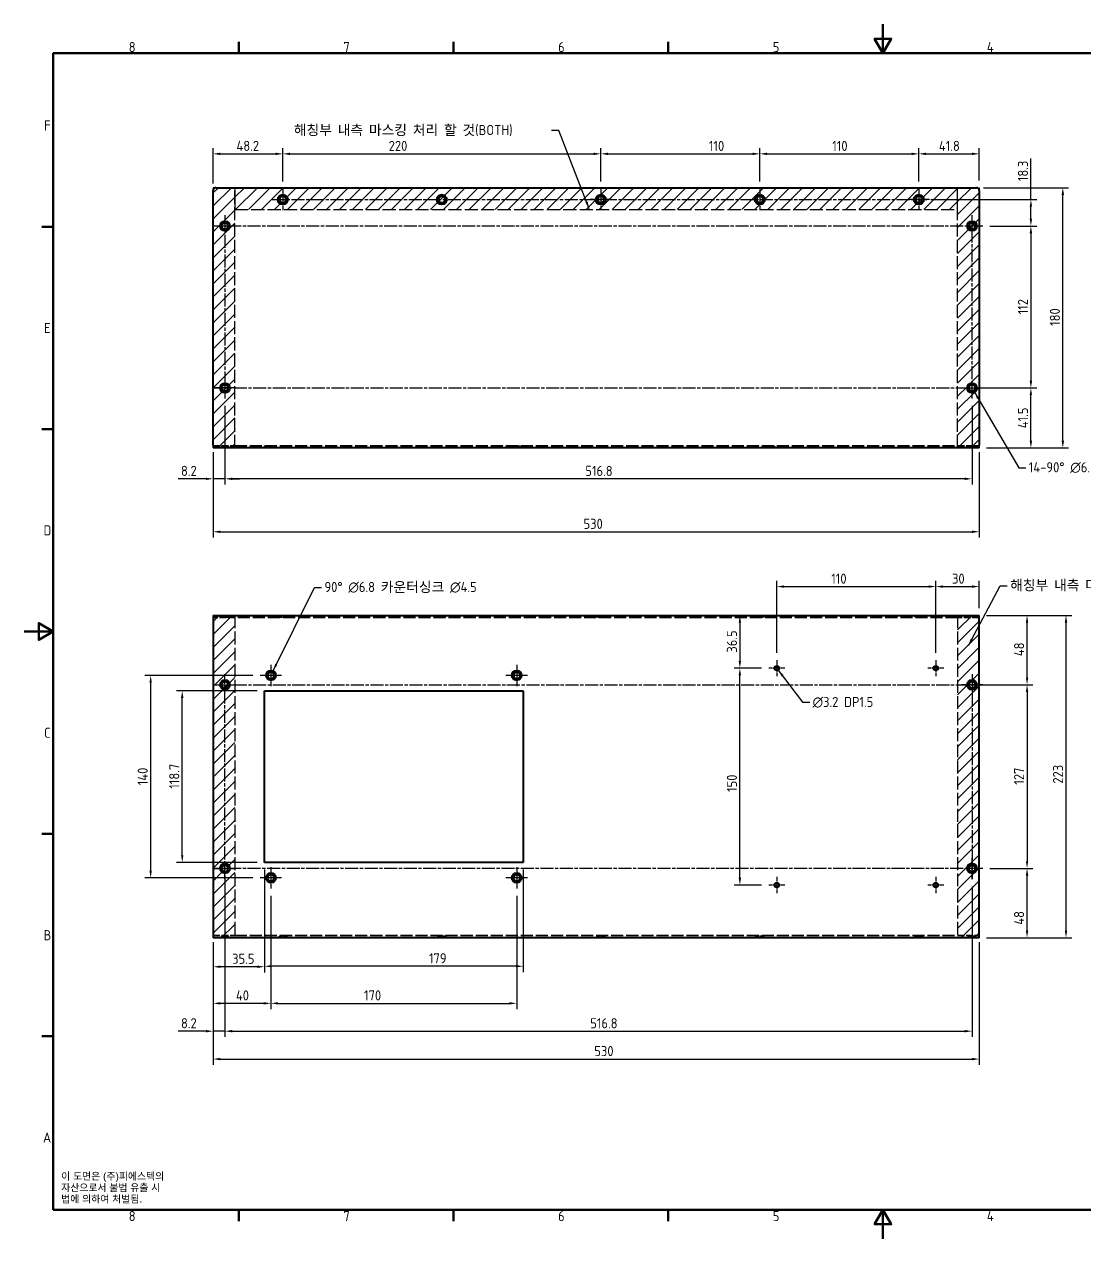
# Model space of a CAD drawing. Header units: millimetres. Extents: x 0 to 1188, y 0 to 840.
# Drawn here: x 0 to 734, y 0 to 840 of the extents above; entities that cross this region are included whole.
import ezdxf

# ---------------------------------------------------------------- set-up
doc = ezdxf.new("R2010")
doc.units = ezdxf.units.MM
doc.header["$LTSCALE"] = 2
doc.linetypes.add('CHAIN', pattern=[0.3543, 0.2362, -0.0295, 0.0591, -0.0295])
doc.linetypes.add('DASHED', pattern=[0.2067, 0.1654, -0.0413])
doc.layers.get('0').update_dxf_attribs({"color": 3, "lineweight": 25})
for name, color, linetype, lineweight in [('가려진 것(ISO)', 2, 'DASHED', 35), ('가시적인 것(ISO)', 3, 'Continuous', 40), ('경계(ISO)', 7, 'Continuous', 50), ('기호(ISO)', 5, 'Continuous', 25), ('스케치 형상(ISO)', 3, 'Continuous', 25), ('중심 표식(ISO)', 1, 'Continuous', 25), ('중심선(ISO)', 1, 'Continuous', 25), ('치수(ISO)', 2, 'Continuous', 25), ('해치(ISO)', 7, 'Continuous', 18)]:
    doc.layers.add(name, color=color, linetype=linetype, lineweight=lineweight)
doc.styles.add('문자 텍스트_PSTEK_POSCO', font='isocp.shx')
doc.styles.add('치수 텍스트_PSTEK_POSCO', font='isocp.shx')
doc.dimstyles.new('치수_PSTEK_POSCO', dxfattribs={"dimscale": 2, "dimtxt": 3.5, "dimasz": 2.5, "dimexe": 2, "dimexo": 2.5, "dimgap": 1, "dimtad": 1, "dimrnd": 1e-08, "dimdsep": 46, "dimtxsty": '치수 텍스트_PSTEK_POSCO', "dimcen": 0.09, "dimdle": 10, "dimclrd": 7, "dimclre": 7, "dimclrt": 2, "dimadec": 1, "dimazin": 2, "dimtfac": 1, "dimtmove": 0, "dimatfit": 3, "dimfxl": 0, "dimtolj": 1, "dimlwd": -1, "dimlwe": -1, "dimarcsym": 0})
doc.dimstyles.new('치수_PSTEK_POSCO$7', dxfattribs={"dimscale": 2, "dimtxt": 3.5, "dimasz": 2.5, "dimexe": 2, "dimexo": 2.5, "dimgap": 1, "dimtad": 1, "dimrnd": 1e-08, "dimdsep": 46, "dimtxsty": '치수 텍스트_PSTEK_POSCO', "dimcen": 0.09, "dimdle": 10, "dimclrd": 7, "dimclre": 7, "dimclrt": 2, "dimadec": 1, "dimazin": 2, "dimtfac": 1, "dimtmove": 0, "dimatfit": 3, "dimfxl": 0, "dimtolj": 1, "dimlwd": -1, "dimlwe": -1, "dimarcsym": 0})
pattern_1 = [(45, (0, 0), (-4.49013, 4.49013), [])]

# ---------------------------------------------------------------- blocks, each defined once
blk = doc.blocks.new('경계 Default Border')
at = {"layer": '경계(ISO)'}
for p, q in [((74.25, 410), (74.25, 413.9)), ((148.5, 410), (148.5, 413.9)), ((222.75, 410), (222.75, 413.9)), ((10, 350), (6.1, 350)), ((10, 280), (6.1, 280)), ((10, 140), (6.1, 140)), ((10, 70), (6.1, 70)), ((74.25, 10), (74.25, 6.1)), ((148.5, 10), (148.5, 6.1)), ((222.75, 10), (222.75, 6.1))]:
    blk.add_line(p, q, dxfattribs=at)
at = {"layer": '경계(ISO)', "flags": 128}
for points in [[(297, 420), (297, 410), (294.11, 415), (299.89, 415), (297, 410)], [(10, 10), (10, 410), (584, 410), (584, 10), (10, 10)], [(0, 210), (10, 210), (5, 212.89), (5, 207.11), (10, 210)], [(297, 0), (297, 10), (294.11, 5), (299.89, 5), (297, 10)]]:
    blk.add_lwpolyline(points, dxfattribs=at)
at = {"layer": '경계(ISO)', "color": 2, "char_height": 3.5, "attachment_point": 7, "style": '문자 텍스트_PSTEK_POSCO'}
for s, insert in [('8', (36.13, 410.37)), ('7', (110.38, 410.39)), ('6', (184.63, 410.37)), ('5', (258.88, 410.37)), ('4', (332.93, 410.4)), ('F', (6.85, 383.25)), ('E', (6.85, 313.22)), ('D', (6.66, 243.22)), ('C', (6.85, 173.22)), ('B', (6.66, 103.22)), ('A', (6.47, 33.24)), ('8', (36.13, 6.07)), ('7', (110.38, 6.09)), ('6', (184.63, 6.07)), ('5', (258.88, 6.07)), ('4', (332.93, 6.1))]:
    blk.add_mtext(s, dxfattribs=dict(at, insert=insert))
blk = doc.blocks.new('*D21')
at = {"layer": 'Defpoints', "color": 0, "transparency": 16777216}
for p in [(130.61, 210.12), (660.61, 210.12), (660.61, 124.27)]:
    blk.add_point(p, dxfattribs=at)
at = {"layer": '치수(ISO)', "color": 7, "transparency": 16777216}
for p, q in [((130.61, 205.12), (130.61, 120.27)), ((660.61, 205.12), (660.61, 120.27)), ((135.61, 124.27), (655.61, 124.27))]:
    blk.add_line(p, q, dxfattribs=at)
for points in [[(135.61, 125.1), (135.61, 123.43), (130.61, 124.27)], [(655.61, 125.1), (655.61, 123.43), (660.61, 124.27)]]:
    blk.add_solid(points, dxfattribs=at)
at = {"layer": '치수(ISO)', "color": 2, "transparency": 16777216, "insert": (394.31, 129.77), "char_height": 7, "attachment_point": 4, "style": '치수 텍스트_PSTEK_POSCO'}
blk.add_mtext('\\A1;530', dxfattribs=at)
blk = doc.blocks.new('*D22')
at = {"layer": 'Defpoints', "color": 0, "transparency": 16777216}
for p in [(660.61, 431.12), (720.61, 431.12), (660.61, 208.12)]:
    blk.add_point(p, dxfattribs=at)
at = {"layer": '치수(ISO)', "color": 7, "transparency": 16777216}
for p, q in [((665.61, 431.12), (724.61, 431.12)), ((720.61, 213.12), (720.61, 426.12)), ((665.61, 208.12), (724.61, 208.12))]:
    blk.add_line(p, q, dxfattribs=at)
for points in [[(719.78, 426.12), (721.44, 426.12), (720.61, 431.12)], [(719.78, 213.12), (721.44, 213.12), (720.61, 208.12)]]:
    blk.add_solid(points, dxfattribs=at)
at = {"layer": '치수(ISO)', "color": 2, "transparency": 16777216, "insert": (715.11, 314.75), "char_height": 7, "attachment_point": 4, "rotation": 90, "style": '치수 텍스트_PSTEK_POSCO'}
blk.add_mtext('\\A1;223', dxfattribs=at)
blk = doc.blocks.new('*D23')
at = {"layer": 'Defpoints', "color": 0, "transparency": 16777216}
for p in [(655.61, 383.12), (663.01, 256.12), (693.67, 256.12)]:
    blk.add_point(p, dxfattribs=at)
at = {"layer": '치수(ISO)', "color": 7, "transparency": 16777216}
for p, q in [((660.61, 383.12), (697.67, 383.12)), ((693.67, 378.12), (693.67, 261.12)), ((668.01, 256.12), (697.67, 256.12))]:
    blk.add_line(p, q, dxfattribs=at)
for points in [[(692.84, 378.12), (694.5, 378.12), (693.67, 383.12)], [(692.84, 261.12), (694.5, 261.12), (693.67, 256.12)]]:
    blk.add_solid(points, dxfattribs=at)
at = {"layer": '치수(ISO)', "color": 2, "transparency": 16777216, "insert": (688.17, 314.02), "char_height": 7, "attachment_point": 4, "rotation": 90, "style": '치수 텍스트_PSTEK_POSCO'}
blk.add_mtext('\\A1;127', dxfattribs=at)
blk = doc.blocks.new('*D24')
at = {"layer": 'Defpoints', "color": 0, "transparency": 16777216}
for p in [(663.01, 256.12), (693.67, 256.12), (660.61, 208.12)]:
    blk.add_point(p, dxfattribs=at)
at = {"layer": '치수(ISO)', "color": 7, "transparency": 16777216}
for p, q in [((668.01, 256.12), (697.67, 256.12)), ((693.67, 213.12), (693.67, 251.12)), ((665.61, 208.12), (697.67, 208.12))]:
    blk.add_line(p, q, dxfattribs=at)
for points in [[(692.84, 251.12), (694.5, 251.12), (693.67, 256.12)], [(692.84, 213.12), (694.5, 213.12), (693.67, 208.12)]]:
    blk.add_solid(points, dxfattribs=at)
at = {"layer": '치수(ISO)', "color": 2, "transparency": 16777216, "insert": (688.17, 217.17), "char_height": 7, "attachment_point": 4, "rotation": 90, "style": '치수 텍스트_PSTEK_POSCO'}
blk.add_mtext('\\A1;48', dxfattribs=at)
blk = doc.blocks.new('*D25')
at = {"layer": 'Defpoints', "color": 0, "transparency": 16777216}
for p in [(138.81, 256.12), (655.61, 248.72), (655.61, 143.54)]:
    blk.add_point(p, dxfattribs=at)
at = {"layer": '치수(ISO)', "color": 7, "transparency": 16777216}
for p, q in [((138.81, 251.12), (138.81, 139.54)), ((655.61, 243.72), (655.61, 139.54)), ((143.81, 143.54), (650.61, 143.54))]:
    blk.add_line(p, q, dxfattribs=at)
for points in [[(143.81, 144.38), (143.81, 142.71), (138.81, 143.54)], [(650.61, 144.38), (650.61, 142.71), (655.61, 143.54)]]:
    blk.add_solid(points, dxfattribs=at)
at = {"layer": '치수(ISO)', "color": 2, "transparency": 16777216, "insert": (391.51, 149.04), "char_height": 7, "attachment_point": 4, "style": '치수 텍스트_PSTEK_POSCO'}
blk.add_mtext('\\A1;516.8', dxfattribs=at)
blk = doc.blocks.new('*D26')
at = {"layer": 'Defpoints', "color": 0, "transparency": 16777216}
for p in [(138.81, 256.12), (130.61, 210.12), (130.61, 143.54)]:
    blk.add_point(p, dxfattribs=at)
at = {"layer": '치수(ISO)', "color": 7, "transparency": 16777216}
for p, q in [((138.81, 251.12), (138.81, 139.54)), ((130.61, 205.12), (130.61, 139.54)), ((125.61, 143.54), (106.39, 143.54)), ((138.81, 143.54), (130.61, 143.54)), ((143.81, 143.54), (148.81, 143.54))]:
    blk.add_line(p, q, dxfattribs=at)
for points in [[(125.61, 144.38), (125.61, 142.71), (130.61, 143.54)], [(143.81, 144.38), (143.81, 142.71), (138.81, 143.54)]]:
    blk.add_solid(points, dxfattribs=at)
at = {"layer": '치수(ISO)', "color": 2, "transparency": 16777216, "insert": (108.39, 149.05), "char_height": 7, "attachment_point": 4, "style": '치수 텍스트_PSTEK_POSCO'}
blk.add_mtext('\\A1;8.2', dxfattribs=at)
blk = doc.blocks.new('*D27')
at = {"layer": 'Defpoints', "color": 0, "transparency": 16777216}
for p in [(138.81, 581.07), (655.61, 581.07), (138.81, 525.59)]:
    blk.add_point(p, dxfattribs=at)
at = {"layer": '치수(ISO)', "color": 7, "transparency": 16777216}
for p, q in [((138.81, 576.07), (138.81, 521.59)), ((655.61, 576.07), (655.61, 521.59)), ((650.61, 525.59), (143.81, 525.59))]:
    blk.add_line(p, q, dxfattribs=at)
for points in [[(143.81, 526.43), (143.81, 524.76), (138.81, 525.59)], [(650.61, 526.43), (650.61, 524.76), (655.61, 525.59)]]:
    blk.add_solid(points, dxfattribs=at)
at = {"layer": '치수(ISO)', "color": 2, "transparency": 16777216, "insert": (388.11, 531.09), "char_height": 7, "attachment_point": 4, "style": '치수 텍스트_PSTEK_POSCO'}
blk.add_mtext('\\A1;516.8', dxfattribs=at)
blk = doc.blocks.new('*D28')
at = {"layer": 'Defpoints', "color": 0, "transparency": 16777216}
for p in [(138.81, 581.07), (130.61, 548.97), (130.61, 525.59)]:
    blk.add_point(p, dxfattribs=at)
at = {"layer": '치수(ISO)', "color": 7, "transparency": 16777216}
for p, q in [((138.81, 576.07), (138.81, 521.59)), ((130.61, 543.97), (130.61, 521.59)), ((125.61, 525.59), (106.39, 525.59)), ((138.81, 525.59), (130.61, 525.59)), ((143.81, 525.59), (148.81, 525.59))]:
    blk.add_line(p, q, dxfattribs=at)
for points in [[(125.61, 526.43), (125.61, 524.76), (130.61, 525.59)], [(143.81, 526.43), (143.81, 524.76), (138.81, 525.59)]]:
    blk.add_solid(points, dxfattribs=at)
at = {"layer": '치수(ISO)', "color": 2, "transparency": 16777216, "insert": (108.39, 531.1), "char_height": 7, "attachment_point": 4, "style": '치수 텍스트_PSTEK_POSCO'}
blk.add_mtext('\\A1;8.2', dxfattribs=at)
blk = doc.blocks.new('*D29')
at = {"layer": 'Defpoints', "color": 0, "transparency": 16777216}
for p in [(130.61, 548.97), (660.61, 548.97), (660.61, 488.97)]:
    blk.add_point(p, dxfattribs=at)
at = {"layer": '치수(ISO)', "color": 7, "transparency": 16777216}
for p, q in [((130.61, 543.97), (130.61, 484.97)), ((660.61, 543.97), (660.61, 484.97)), ((135.61, 488.97), (655.61, 488.97))]:
    blk.add_line(p, q, dxfattribs=at)
for points in [[(135.61, 489.8), (135.61, 488.14), (130.61, 488.97)], [(655.61, 489.8), (655.61, 488.14), (660.61, 488.97)]]:
    blk.add_solid(points, dxfattribs=at)
at = {"layer": '치수(ISO)', "color": 2, "transparency": 16777216, "insert": (386.87, 494.47), "char_height": 7, "attachment_point": 4, "style": '치수 텍스트_PSTEK_POSCO'}
blk.add_mtext('\\A1;530', dxfattribs=at)
blk = doc.blocks.new('*D30')
at = {"layer": 'Defpoints', "color": 0, "transparency": 16777216}
for p in [(655.61, 588.47), (696.33, 588.47), (660.61, 546.97)]:
    blk.add_point(p, dxfattribs=at)
at = {"layer": '치수(ISO)', "color": 7, "transparency": 16777216}
for p, q in [((660.61, 588.47), (700.33, 588.47)), ((696.33, 551.97), (696.33, 583.47)), ((665.61, 546.97), (700.33, 546.97))]:
    blk.add_line(p, q, dxfattribs=at)
for points in [[(695.49, 583.47), (697.16, 583.47), (696.33, 588.47)], [(695.49, 551.97), (697.16, 551.97), (696.33, 546.97)]]:
    blk.add_solid(points, dxfattribs=at)
at = {"layer": '치수(ISO)', "color": 2, "transparency": 16777216, "insert": (690.83, 560.58), "char_height": 7, "attachment_point": 4, "rotation": 90, "style": '치수 텍스트_PSTEK_POSCO'}
blk.add_mtext('\\A1;41.5', dxfattribs=at)
blk = doc.blocks.new('*D31')
at = {"layer": 'Defpoints', "color": 0, "transparency": 16777216}
for p in [(658.61, 726.97), (718.42, 726.97), (660.61, 546.97)]:
    blk.add_point(p, dxfattribs=at)
at = {"layer": '치수(ISO)', "color": 7, "transparency": 16777216}
for p, q in [((663.61, 726.97), (722.42, 726.97)), ((718.42, 551.97), (718.42, 721.97)), ((665.61, 546.97), (722.42, 546.97))]:
    blk.add_line(p, q, dxfattribs=at)
for points in [[(717.59, 721.97), (719.25, 721.97), (718.42, 726.97)], [(717.59, 551.97), (719.25, 551.97), (718.42, 546.97)]]:
    blk.add_solid(points, dxfattribs=at)
at = {"layer": '치수(ISO)', "color": 2, "transparency": 16777216, "insert": (712.92, 631.37), "char_height": 7, "attachment_point": 4, "rotation": 90, "style": '치수 텍스트_PSTEK_POSCO'}
blk.add_mtext('\\A1;180', dxfattribs=at)
blk = doc.blocks.new('*D32')
at = {"layer": 'Defpoints', "color": 0, "transparency": 16777216}
for p in [(663.01, 700.47), (655.61, 588.47), (696.33, 588.47)]:
    blk.add_point(p, dxfattribs=at)
at = {"layer": '치수(ISO)', "color": 7, "transparency": 16777216}
for p, q in [((668.01, 700.47), (700.33, 700.47)), ((696.33, 695.47), (696.33, 593.47)), ((660.61, 588.47), (700.33, 588.47))]:
    blk.add_line(p, q, dxfattribs=at)
for points in [[(695.49, 695.47), (697.16, 695.47), (696.33, 700.47)], [(695.49, 593.47), (697.16, 593.47), (696.33, 588.47)]]:
    blk.add_solid(points, dxfattribs=at)
at = {"layer": '치수(ISO)', "color": 2, "transparency": 16777216, "insert": (690.83, 639.36), "char_height": 7, "attachment_point": 4, "rotation": 90, "style": '치수 텍스트_PSTEK_POSCO'}
blk.add_mtext('\\A1;112', dxfattribs=at)
blk = doc.blocks.new('*D33')
at = {"layer": 'Defpoints', "color": 0, "transparency": 16777216}
for p in [(622.21, 718.77), (696.33, 718.77), (663.01, 700.47)]:
    blk.add_point(p, dxfattribs=at)
at = {"layer": '치수(ISO)', "color": 7, "transparency": 16777216}
for p, q in [((696.33, 718.77), (696.33, 747.06)), ((627.21, 718.77), (700.33, 718.77)), ((696.33, 705.47), (696.33, 713.77)), ((668.01, 700.47), (700.33, 700.47))]:
    blk.add_line(p, q, dxfattribs=at)
for points in [[(695.49, 713.77), (697.16, 713.77), (696.33, 718.77)], [(695.49, 705.47), (697.16, 705.47), (696.33, 700.47)]]:
    blk.add_solid(points, dxfattribs=at)
at = {"layer": '치수(ISO)', "color": 2, "transparency": 16777216, "insert": (690.83, 731.47), "char_height": 7, "attachment_point": 4, "rotation": 90, "style": '치수 텍스트_PSTEK_POSCO'}
blk.add_mtext('\\A1;18.3', dxfattribs=at)
blk = doc.blocks.new('*D34')
at = {"layer": 'Defpoints', "color": 0, "transparency": 16777216}
for p in [(178.81, 750.39), (130.61, 724.97), (178.81, 726.17)]:
    blk.add_point(p, dxfattribs=at)
at = {"layer": '치수(ISO)', "color": 7, "transparency": 16777216}
for p, q in [((130.61, 729.97), (130.61, 754.39)), ((135.61, 750.39), (173.81, 750.39)), ((178.81, 731.17), (178.81, 754.39))]:
    blk.add_line(p, q, dxfattribs=at)
for points in [[(135.61, 751.22), (135.61, 749.55), (130.61, 750.39)], [(173.81, 751.22), (173.81, 749.55), (178.81, 750.39)]]:
    blk.add_solid(points, dxfattribs=at)
at = {"layer": '치수(ISO)', "color": 2, "transparency": 16777216, "insert": (146.78, 755.89), "char_height": 7, "attachment_point": 4, "style": '치수 텍스트_PSTEK_POSCO'}
blk.add_mtext('\\A1;48.2', dxfattribs=at)
blk = doc.blocks.new('*D35')
at = {"layer": 'Defpoints', "color": 0, "transparency": 16777216}
for p in [(398.81, 750.39), (178.81, 726.17), (398.81, 726.17)]:
    blk.add_point(p, dxfattribs=at)
at = {"layer": '치수(ISO)', "color": 7, "transparency": 16777216}
for p, q in [((178.81, 731.17), (178.81, 754.39)), ((183.81, 750.39), (393.81, 750.39)), ((398.81, 731.17), (398.81, 754.39))]:
    blk.add_line(p, q, dxfattribs=at)
for points in [[(183.81, 751.22), (183.81, 749.55), (178.81, 750.39)], [(393.81, 751.22), (393.81, 749.55), (398.81, 750.39)]]:
    blk.add_solid(points, dxfattribs=at)
at = {"layer": '치수(ISO)', "color": 2, "transparency": 16777216, "insert": (252.09, 755.89), "char_height": 7, "attachment_point": 4, "style": '치수 텍스트_PSTEK_POSCO'}
blk.add_mtext('\\A1;220', dxfattribs=at)
blk = doc.blocks.new('*D36')
at = {"layer": 'Defpoints', "color": 0, "transparency": 16777216}
for p in [(508.81, 750.39), (398.81, 726.17), (508.81, 726.17)]:
    blk.add_point(p, dxfattribs=at)
at = {"layer": '치수(ISO)', "color": 7, "transparency": 16777216}
for p, q in [((398.81, 731.17), (398.81, 754.39)), ((403.81, 750.39), (503.81, 750.39)), ((508.81, 731.17), (508.81, 754.39))]:
    blk.add_line(p, q, dxfattribs=at)
for points in [[(403.81, 751.22), (403.81, 749.55), (398.81, 750.39)], [(503.81, 751.22), (503.81, 749.55), (508.81, 750.39)]]:
    blk.add_solid(points, dxfattribs=at)
at = {"layer": '치수(ISO)', "color": 2, "transparency": 16777216, "insert": (473.58, 755.89), "char_height": 7, "attachment_point": 4, "style": '치수 텍스트_PSTEK_POSCO'}
blk.add_mtext('\\A1;110', dxfattribs=at)
blk = doc.blocks.new('*D38')
at = {"layer": 'Defpoints', "color": 0, "transparency": 16777216}
for p in [(166.11, 260.27), (345.11, 260.27), (166.11, 188.46)]:
    blk.add_point(p, dxfattribs=at)
at = {"layer": '치수(ISO)', "color": 7, "transparency": 16777216}
for p, q in [((166.11, 255.27), (166.11, 184.46)), ((345.11, 255.27), (345.11, 184.46)), ((340.11, 188.46), (171.11, 188.46))]:
    blk.add_line(p, q, dxfattribs=at)
for points in [[(171.11, 189.29), (171.11, 187.62), (166.11, 188.46)], [(340.11, 189.29), (340.11, 187.62), (345.11, 188.46)]]:
    blk.add_solid(points, dxfattribs=at)
at = {"layer": '치수(ISO)', "color": 2, "transparency": 16777216, "insert": (279.91, 193.96), "char_height": 7, "attachment_point": 4, "style": '치수 텍스트_PSTEK_POSCO'}
blk.add_mtext('\\A1;179', dxfattribs=at)
blk = doc.blocks.new('*D39')
at = {"layer": 'Defpoints', "color": 0, "transparency": 16777216}
for p in [(109.26, 378.97), (166.11, 378.97), (166.11, 260.27)]:
    blk.add_point(p, dxfattribs=at)
at = {"layer": '치수(ISO)', "color": 7, "transparency": 16777216}
for p, q in [((161.11, 378.97), (105.26, 378.97)), ((109.26, 265.27), (109.26, 373.97)), ((161.11, 260.27), (105.26, 260.27))]:
    blk.add_line(p, q, dxfattribs=at)
for points in [[(108.42, 373.97), (110.09, 373.97), (109.26, 378.97)], [(108.42, 265.27), (110.09, 265.27), (109.26, 260.27)]]:
    blk.add_solid(points, dxfattribs=at)
at = {"layer": '치수(ISO)', "color": 2, "transparency": 16777216, "insert": (103.76, 311.22), "char_height": 7, "attachment_point": 4, "rotation": 90, "style": '치수 텍스트_PSTEK_POSCO'}
blk.add_mtext('\\A1;118.7', dxfattribs=at)
blk = doc.blocks.new('*D40')
at = {"layer": 'Defpoints', "color": 0, "transparency": 16777216}
for p in [(660.61, 431.12), (693.67, 431.12), (663.01, 383.12)]:
    blk.add_point(p, dxfattribs=at)
at = {"layer": '치수(ISO)', "color": 7, "transparency": 16777216}
for p, q in [((665.61, 431.12), (697.67, 431.12)), ((693.67, 388.12), (693.67, 426.12)), ((668.01, 383.12), (697.67, 383.12))]:
    blk.add_line(p, q, dxfattribs=at)
for points in [[(692.84, 426.12), (694.5, 426.12), (693.67, 431.12)], [(692.84, 388.12), (694.5, 388.12), (693.67, 383.12)]]:
    blk.add_solid(points, dxfattribs=at)
at = {"layer": '치수(ISO)', "color": 2, "transparency": 16777216, "insert": (688.17, 402.92), "char_height": 7, "attachment_point": 4, "rotation": 90, "style": '치수 텍스트_PSTEK_POSCO'}
blk.add_mtext('\\A1;48', dxfattribs=at)
blk = doc.blocks.new('*D41')
at = {"layer": 'Defpoints', "color": 0, "transparency": 16777216}
for p in [(618.81, 750.39), (508.81, 726.17), (618.81, 726.17)]:
    blk.add_point(p, dxfattribs=at)
at = {"layer": '치수(ISO)', "color": 7, "transparency": 16777216}
for p, q in [((508.81, 731.17), (508.81, 754.39)), ((513.81, 750.39), (613.81, 750.39)), ((618.81, 731.17), (618.81, 754.39))]:
    blk.add_line(p, q, dxfattribs=at)
for points in [[(513.81, 751.22), (513.81, 749.55), (508.81, 750.39)], [(613.81, 751.22), (613.81, 749.55), (618.81, 750.39)]]:
    blk.add_solid(points, dxfattribs=at)
at = {"layer": '치수(ISO)', "color": 2, "transparency": 16777216, "insert": (558.91, 755.89), "char_height": 7, "attachment_point": 4, "style": '치수 텍스트_PSTEK_POSCO'}
blk.add_mtext('\\A1;110', dxfattribs=at)
blk = doc.blocks.new('*D42')
at = {"layer": 'Defpoints', "color": 0, "transparency": 16777216}
for p in [(660.61, 750.39), (618.81, 726.17), (660.61, 726.97)]:
    blk.add_point(p, dxfattribs=at)
at = {"layer": '치수(ISO)', "color": 7, "transparency": 16777216}
for p, q in [((618.81, 731.17), (618.81, 754.39)), ((623.81, 750.39), (655.61, 750.39)), ((660.61, 731.97), (660.61, 754.39))]:
    blk.add_line(p, q, dxfattribs=at)
for points in [[(623.81, 751.22), (623.81, 749.55), (618.81, 750.39)], [(655.61, 751.22), (655.61, 749.55), (660.61, 750.39)]]:
    blk.add_solid(points, dxfattribs=at)
at = {"layer": '치수(ISO)', "color": 2, "transparency": 16777216, "insert": (632.71, 755.89), "char_height": 7, "attachment_point": 4, "style": '치수 텍스트_PSTEK_POSCO'}
blk.add_mtext('\\A1;41.8', dxfattribs=at)
blk = doc.blocks.new('*D43')
at = {"layer": 'Defpoints', "color": 0, "transparency": 16777216}
for p in [(495.01, 394.62), (515.01, 394.62), (515.01, 244.62)]:
    blk.add_point(p, dxfattribs=at)
at = {"layer": '치수(ISO)', "color": 7, "transparency": 16777216}
for p, q in [((510.01, 394.62), (491.01, 394.62)), ((495.01, 249.62), (495.01, 389.62)), ((510.01, 244.62), (491.01, 244.62))]:
    blk.add_line(p, q, dxfattribs=at)
for points in [[(494.18, 389.62), (495.84, 389.62), (495.01, 394.62)], [(494.18, 249.62), (495.84, 249.62), (495.01, 244.62)]]:
    blk.add_solid(points, dxfattribs=at)
at = {"layer": '치수(ISO)', "color": 2, "transparency": 16777216, "insert": (489.51, 309.01), "char_height": 7, "attachment_point": 4, "rotation": 90, "style": '치수 텍스트_PSTEK_POSCO'}
blk.add_mtext('\\A1;150', dxfattribs=at)
blk = doc.blocks.new('*D44')
at = {"layer": 'Defpoints', "color": 0, "transparency": 16777216}
for p in [(520.01, 431.12), (495.01, 394.62), (515.01, 394.62)]:
    blk.add_point(p, dxfattribs=at)
at = {"layer": '치수(ISO)', "color": 7, "transparency": 16777216}
for p, q in [((495.01, 426.12), (495.01, 399.62)), ((510.01, 394.62), (491.01, 394.62))]:
    blk.add_line(p, q, dxfattribs=at)
for points in [[(494.18, 426.12), (495.84, 426.12), (495.01, 431.12)], [(494.18, 399.62), (495.84, 399.62), (495.01, 394.62)]]:
    blk.add_solid(points, dxfattribs=at)
at = {"layer": '치수(ISO)', "color": 2, "transparency": 16777216, "insert": (489.51, 405.37), "char_height": 7, "attachment_point": 4, "rotation": 90, "style": '치수 텍스트_PSTEK_POSCO'}
blk.add_mtext('\\A1;36.5', dxfattribs=at)
blk = doc.blocks.new('*D45')
at = {"layer": 'Defpoints', "color": 0, "transparency": 16777216}
for p in [(630.61, 451.07), (520.61, 400.22), (630.61, 400.22)]:
    blk.add_point(p, dxfattribs=at)
at = {"layer": '치수(ISO)', "color": 7, "transparency": 16777216}
for p, q in [((520.61, 405.22), (520.61, 455.07)), ((630.61, 405.22), (630.61, 455.07)), ((525.61, 451.07), (625.61, 451.07))]:
    blk.add_line(p, q, dxfattribs=at)
for points in [[(525.61, 451.9), (525.61, 450.23), (520.61, 451.07)], [(625.61, 451.9), (625.61, 450.23), (630.61, 451.07)]]:
    blk.add_solid(points, dxfattribs=at)
at = {"layer": '치수(ISO)', "color": 2, "transparency": 16777216, "insert": (558.21, 456.57), "char_height": 7, "attachment_point": 4, "style": '치수 텍스트_PSTEK_POSCO'}
blk.add_mtext('\\A1;110', dxfattribs=at)
blk = doc.blocks.new('*D46')
at = {"layer": 'Defpoints', "color": 0, "transparency": 16777216}
for p in [(660.61, 451.07), (660.61, 431.12), (630.61, 400.22)]:
    blk.add_point(p, dxfattribs=at)
at = {"layer": '치수(ISO)', "color": 7, "transparency": 16777216}
for p, q in [((630.61, 405.22), (630.61, 455.07)), ((660.61, 436.12), (660.61, 455.07)), ((635.61, 451.07), (655.61, 451.07))]:
    blk.add_line(p, q, dxfattribs=at)
for points in [[(635.61, 451.9), (635.61, 450.23), (630.61, 451.07)], [(655.61, 451.9), (655.61, 450.23), (660.61, 451.07)]]:
    blk.add_solid(points, dxfattribs=at)
at = {"layer": '치수(ISO)', "color": 2, "transparency": 16777216, "insert": (641.76, 456.57), "char_height": 7, "attachment_point": 4, "style": '치수 텍스트_PSTEK_POSCO'}
blk.add_mtext('\\A1;30', dxfattribs=at)
blk = doc.blocks.new('*D47')
at = {"layer": 'Defpoints', "color": 0, "transparency": 16777216}
for p in [(163.21, 389.62), (87.4, 249.62), (163.21, 249.62)]:
    blk.add_point(p, dxfattribs=at)
at = {"layer": '치수(ISO)', "color": 7, "transparency": 16777216}
for p, q in [((158.21, 389.62), (83.4, 389.62)), ((87.4, 384.62), (87.4, 254.62)), ((158.21, 249.62), (83.4, 249.62))]:
    blk.add_line(p, q, dxfattribs=at)
for points in [[(86.57, 384.62), (88.23, 384.62), (87.4, 389.62)], [(86.57, 254.62), (88.23, 254.62), (87.4, 249.62)]]:
    blk.add_solid(points, dxfattribs=at)
at = {"layer": '치수(ISO)', "color": 2, "transparency": 16777216, "insert": (81.9, 313.66), "char_height": 7, "attachment_point": 4, "rotation": 90, "style": '치수 텍스트_PSTEK_POSCO'}
blk.add_mtext('\\A1;140', dxfattribs=at)
blk = doc.blocks.new('*D48')
at = {"layer": 'Defpoints', "color": 0, "transparency": 16777216}
for p in [(170.61, 242.22), (340.61, 242.22), (340.61, 162.8)]:
    blk.add_point(p, dxfattribs=at)
at = {"layer": '치수(ISO)', "color": 7, "transparency": 16777216}
for p, q in [((170.61, 237.22), (170.61, 158.8)), ((340.61, 237.22), (340.61, 158.8)), ((175.61, 162.8), (335.61, 162.8))]:
    blk.add_line(p, q, dxfattribs=at)
for points in [[(175.61, 163.63), (175.61, 161.97), (170.61, 162.8)], [(335.61, 163.63), (335.61, 161.97), (340.61, 162.8)]]:
    blk.add_solid(points, dxfattribs=at)
at = {"layer": '치수(ISO)', "color": 2, "transparency": 16777216, "insert": (235.01, 168.3), "char_height": 7, "attachment_point": 4, "style": '치수 텍스트_PSTEK_POSCO'}
blk.add_mtext('\\A1;170', dxfattribs=at)
blk = doc.blocks.new('*D49')
at = {"layer": 'Defpoints', "color": 0, "transparency": 16777216}
for p in [(170.61, 242.22), (130.61, 208.12), (130.61, 162.8)]:
    blk.add_point(p, dxfattribs=at)
at = {"layer": '치수(ISO)', "color": 7, "transparency": 16777216}
for p, q in [((170.61, 237.22), (170.61, 158.8)), ((130.61, 203.12), (130.61, 158.8)), ((165.61, 162.8), (135.61, 162.8))]:
    blk.add_line(p, q, dxfattribs=at)
for points in [[(135.61, 163.63), (135.61, 161.97), (130.61, 162.8)], [(165.61, 163.63), (165.61, 161.97), (170.61, 162.8)]]:
    blk.add_solid(points, dxfattribs=at)
at = {"layer": '치수(ISO)', "color": 2, "transparency": 16777216, "insert": (146.41, 168.3), "char_height": 7, "attachment_point": 4, "style": '치수 텍스트_PSTEK_POSCO'}
blk.add_mtext('\\A1;40', dxfattribs=at)
blk = doc.blocks.new('*D50')
at = {"layer": 'Defpoints', "color": 0, "transparency": 16777216}
for p in [(166.11, 260.27), (130.61, 208.12), (130.61, 188.12)]:
    blk.add_point(p, dxfattribs=at)
at = {"layer": '치수(ISO)', "color": 7, "transparency": 16777216}
for p, q in [((166.11, 255.27), (166.11, 184.12)), ((130.61, 203.12), (130.61, 184.12)), ((161.11, 188.12), (135.61, 188.12))]:
    blk.add_line(p, q, dxfattribs=at)
for points in [[(135.61, 188.95), (135.61, 187.28), (130.61, 188.12)], [(161.11, 188.95), (161.11, 187.28), (166.11, 188.12)]]:
    blk.add_solid(points, dxfattribs=at)
at = {"layer": '치수(ISO)', "color": 2, "transparency": 16777216, "insert": (143.8, 193.62), "char_height": 7, "attachment_point": 4, "style": '치수 텍스트_PSTEK_POSCO'}
blk.add_mtext('\\A1;35.5', dxfattribs=at)

msp = doc.modelspace()

# ---------------------------------------------------------------- hatches: boundary and pattern name
at = {"layer": '해치(ISO)'}
h = msp.add_hatch(dxfattribs=at)
h.set_pattern_fill('ANSI31', color=1, scale=50.8, style=0)
h.set_pattern_definition(pattern_1)
h.paths.add_polyline_path([(145.609, 726.971), (130.609, 726.971), (130.609, 546.971), (145.609, 546.971)])
h = msp.add_hatch(dxfattribs=at)
h.set_pattern_fill('ANSI31', color=1, scale=50.8, style=0)
h.set_pattern_definition(pattern_1)
edge = h.paths.add_edge_path(flags=0)
edge.add_arc((178.809, 718.771), 3.4, 0, 360)
h.paths.add_polyline_path([(645.609, 726.971), (145.609, 726.971), (145.609, 711.971), (645.609, 711.971)])
h = msp.add_hatch(dxfattribs=at)
h.set_pattern_fill('ANSI31', color=1, scale=50.8, style=0)
h.set_pattern_definition(pattern_1)
edge = h.paths.add_edge_path(flags=0)
edge.add_arc((655.609, 588.471), 3.4, 0, 360)
h.paths.add_polyline_path([(660.609, 546.971), (660.609, 726.971), (645.609, 726.971), (645.609, 546.971)])
h = msp.add_hatch(dxfattribs=at)
h.set_pattern_fill('ANSI31', color=1, scale=50.8, style=0)
h.set_pattern_definition(pattern_1)
edge = h.paths.add_edge_path(flags=0)
edge.add_arc((138.809, 256.116), 3.4, 0, 360)
h.paths.add_polyline_path([(130.609, 431.116), (130.609, 208.116), (145.609, 208.116), (145.609, 431.116)])
h = msp.add_hatch(dxfattribs=at)
h.set_pattern_fill('ANSI31', color=1, scale=50.8, style=0)
h.set_pattern_definition(pattern_1)
h.paths.add_polyline_path([(645.609, 208.116), (660.609, 208.116), (660.609, 431.116), (645.609, 431.116)])

# ---------------------------------------------------------------- linework, layer by layer
at = {"layer": '가려진 것(ISO)', "ltscale": 14.285125}
for p, q in [((130.609, 548.471), (145.609, 548.471)), ((645.609, 548.471), (660.609, 548.471)), ((145.609, 429.616), (130.609, 429.616)), ((660.609, 429.616), (645.609, 429.616)), ((130.609, 209.616), (145.609, 209.616)), ((645.609, 209.616), (660.609, 209.616))]:
    msp.add_line(p, q, dxfattribs=at)
at = {"layer": '가려진 것(ISO)', "ltscale": 1.548747}
for p, q in [((136.559, 548.121), (135.409, 546.971)), ((141.059, 548.121), (142.209, 546.971)), ((168.359, 548.121), (167.209, 546.971)), ((172.859, 548.121), (174.009, 546.971)), ((338.359, 548.121), (337.209, 546.971)), ((342.859, 548.121), (344.009, 546.971)), ((653.359, 548.121), (652.209, 546.971)), ((657.859, 548.121), (659.009, 546.971)), ((136.559, 429.966), (135.409, 431.116)), ((141.059, 429.966), (142.209, 431.116)), ((176.559, 429.966), (175.409, 431.116)), ((181.059, 429.966), (182.209, 431.116)), ((286.559, 429.966), (285.409, 431.116)), ((291.059, 429.966), (292.209, 431.116)), ((396.559, 429.966), (395.409, 431.116)), ((401.059, 429.966), (402.209, 431.116)), ((506.559, 429.966), (505.409, 431.116)), ((511.059, 429.966), (512.209, 431.116)), ((616.559, 429.966), (615.409, 431.116)), ((621.059, 429.966), (622.209, 431.116)), ((653.359, 429.966), (652.209, 431.116)), ((657.859, 429.966), (659.009, 431.116)), ((136.559, 209.266), (135.409, 208.116)), ((141.059, 209.266), (142.209, 208.116)), ((176.559, 209.266), (175.409, 208.116)), ((181.059, 209.266), (182.209, 208.116)), ((286.559, 209.266), (285.409, 208.116)), ((291.059, 209.266), (292.209, 208.116)), ((396.559, 209.266), (395.409, 208.116)), ((401.059, 209.266), (402.209, 208.116)), ((506.559, 209.266), (505.409, 208.116)), ((511.059, 209.266), (512.209, 208.116)), ((616.559, 209.266), (615.409, 208.116)), ((621.059, 209.266), (622.209, 208.116)), ((653.359, 209.266), (652.209, 208.116)), ((657.859, 209.266), (659.009, 208.116))]:
    msp.add_line(p, q, dxfattribs=at)
at = {"layer": '가려진 것(ISO)', "ltscale": 0.333222}
for p, q in [((136.559, 548.471), (136.559, 548.121)), ((141.059, 548.471), (141.059, 548.121)), ((168.359, 548.471), (168.359, 548.121)), ((172.859, 548.471), (172.859, 548.121)), ((338.359, 548.471), (338.359, 548.121)), ((342.859, 548.471), (342.859, 548.121)), ((653.359, 548.471), (653.359, 548.121)), ((657.859, 548.471), (657.859, 548.121)), ((136.559, 429.616), (136.559, 429.966)), ((141.059, 429.616), (141.059, 429.966)), ((176.559, 429.616), (176.559, 429.966)), ((181.059, 429.616), (181.059, 429.966)), ((286.559, 429.616), (286.559, 429.966)), ((291.059, 429.616), (291.059, 429.966)), ((396.559, 429.616), (396.559, 429.966)), ((401.059, 429.616), (401.059, 429.966)), ((506.559, 429.616), (506.559, 429.966)), ((511.059, 429.616), (511.059, 429.966)), ((616.559, 429.616), (616.559, 429.966)), ((621.059, 429.616), (621.059, 429.966)), ((653.359, 429.616), (653.359, 429.966)), ((657.859, 429.616), (657.859, 429.966)), ((136.559, 209.266), (136.559, 209.616)), ((141.059, 209.266), (141.059, 209.616)), ((176.559, 209.266), (176.559, 209.616)), ((181.059, 209.266), (181.059, 209.616)), ((286.559, 209.266), (286.559, 209.616)), ((291.059, 209.266), (291.059, 209.616)), ((396.559, 209.266), (396.559, 209.616)), ((401.059, 209.266), (401.059, 209.616)), ((506.559, 209.266), (506.559, 209.616)), ((511.059, 209.266), (511.059, 209.616)), ((616.559, 209.266), (616.559, 209.616)), ((621.059, 209.266), (621.059, 209.616)), ((653.359, 209.266), (653.359, 209.616)), ((657.859, 209.266), (657.859, 209.616))]:
    msp.add_line(p, q, dxfattribs=at)
at = {"layer": '가려진 것(ISO)', "ltscale": 6.731654}
for p, q in [((136.559, 548.121), (141.059, 548.121)), ((168.359, 548.121), (172.859, 548.121)), ((338.359, 548.121), (342.859, 548.121)), ((653.359, 548.121), (657.859, 548.121)), ((141.059, 429.966), (136.559, 429.966)), ((181.059, 429.966), (176.559, 429.966)), ((291.059, 429.966), (286.559, 429.966)), ((401.059, 429.966), (396.559, 429.966)), ((511.059, 429.966), (506.559, 429.966)), ((621.059, 429.966), (616.559, 429.966)), ((657.859, 429.966), (653.359, 429.966)), ((141.059, 209.266), (136.559, 209.266)), ((181.059, 209.266), (176.559, 209.266)), ((291.059, 209.266), (286.559, 209.266)), ((401.059, 209.266), (396.559, 209.266)), ((511.059, 209.266), (506.559, 209.266)), ((621.059, 209.266), (616.559, 209.266)), ((657.859, 209.266), (653.359, 209.266))]:
    msp.add_line(p, q, dxfattribs=at)
at = {"layer": '가려진 것(ISO)', "ltscale": 25.197548}
for p, q in [((145.609, 548.471), (645.609, 548.471)), ((645.609, 429.616), (145.609, 429.616)), ((145.609, 209.616), (645.609, 209.616))]:
    msp.add_line(p, q, dxfattribs=at)
at = {"layer": '가려진 것(ISO)', "ltscale": 1.428422}
for p, q in [((166.109, 546.971), (166.109, 548.471)), ((345.109, 546.971), (345.109, 548.471)), ((519.009, 548.471), (519.009, 546.971)), ((522.209, 548.471), (522.209, 546.971)), ((629.009, 548.471), (629.009, 546.971)), ((632.209, 548.471), (632.209, 546.971))]:
    msp.add_line(p, q, dxfattribs=at)
at = {"layer": '가시적인 것(ISO)'}
for p, q in [((130.609, 548.971), (130.609, 724.971)), ((132.609, 726.971), (658.609, 726.971)), ((660.609, 724.971), (660.609, 548.971)), ((130.609, 548.971), (130.609, 546.971)), ((660.609, 546.971), (130.609, 546.971)), ((660.609, 546.971), (660.609, 548.971)), ((130.609, 431.116), (660.609, 431.116)), ((130.609, 431.116), (130.609, 429.116)), ((130.609, 429.116), (130.609, 210.116)), ((660.609, 429.116), (660.609, 431.116)), ((660.609, 210.116), (660.609, 429.116)), ((166.109, 378.966), (345.109, 378.966)), ((166.109, 260.266), (166.109, 378.966)), ((345.109, 378.966), (345.109, 260.266)), ((345.109, 260.266), (166.109, 260.266)), ((130.609, 210.116), (130.609, 208.116)), ((660.609, 208.116), (660.609, 210.116)), ((660.609, 208.116), (130.609, 208.116))]:
    msp.add_line(p, q, dxfattribs=at)
for centre, radius in [((178.809, 718.771), 3.4), ((178.809, 718.771), 2.25), ((288.809, 718.771), 3.4), ((288.809, 718.771), 2.25), ((398.809, 718.771), 3.4), ((398.809, 718.771), 2.25), ((508.809, 718.771), 3.4), ((508.809, 718.771), 2.25), ((618.809, 718.771), 3.4), ((618.809, 718.771), 2.25), ((138.809, 700.471), 3.4), ((138.809, 700.471), 2.25), ((655.609, 700.471), 3.4), ((655.609, 700.471), 2.25), ((138.809, 588.471), 3.4), ((138.809, 588.471), 2.25), ((655.609, 588.471), 3.4), ((655.609, 588.471), 2.25), ((520.609, 394.616), 1.6), ((630.609, 394.616), 1.6), ((138.809, 383.116), 3.4), ((170.609, 389.616), 3.4), ((170.609, 389.616), 2.25), ((340.609, 389.616), 3.4), ((340.609, 389.616), 2.25), ((655.609, 383.116), 3.4), ((138.809, 383.116), 2.25), ((655.609, 383.116), 2.25), ((138.809, 256.116), 3.4), ((138.809, 256.116), 2.25), ((170.609, 249.616), 3.4), ((340.609, 249.616), 3.4), ((655.609, 256.116), 3.4), ((655.609, 256.116), 2.25), ((170.609, 249.616), 2.25), ((340.609, 249.616), 2.25), ((520.609, 244.616), 1.6), ((630.609, 244.616), 1.6)]:
    msp.add_circle(centre, radius, dxfattribs=at)
for centre, start, end in [((132.609, 724.971), 90, 180), ((658.609, 724.971), 0, 90)]:
    msp.add_arc(centre, 2, start, end, dxfattribs=at)
at = {"layer": '스케치 형상(ISO)'}
for p, q in [((145.609, 726.971), (130.609, 726.971)), ((130.609, 726.971), (130.609, 546.971)), ((645.609, 726.971), (145.609, 726.971)), ((145.609, 726.971), (145.609, 711.971)), ((645.609, 726.971), (660.609, 726.971)), ((645.609, 711.971), (645.609, 726.971)), ((660.609, 726.971), (660.609, 546.971)), ((130.609, 546.971), (145.609, 546.971)), ((660.609, 546.971), (645.609, 546.971)), ((130.609, 431.116), (145.609, 431.116)), ((130.609, 208.116), (130.609, 431.116)), ((660.609, 431.116), (645.609, 431.116)), ((660.609, 208.116), (660.609, 431.116)), ((145.609, 208.116), (130.609, 208.116)), ((645.609, 208.116), (660.609, 208.116))]:
    msp.add_line(p, q, dxfattribs=at)
at = {"layer": '스케치 형상(ISO)', "color": 2, "linetype": 'DASHED', "ltscale": 27.213352}
for p, q in [((145.609, 546.971), (145.609, 726.971)), ((645.609, 546.971), (645.609, 726.971))]:
    msp.add_line(p, q, dxfattribs=at)
at = {"layer": '스케치 형상(ISO)', "color": 2, "linetype": 'DASHED', "ltscale": 27.488235}
msp.add_line((145.609, 711.971), (645.609, 711.971), dxfattribs=at)
at = {"layer": '스케치 형상(ISO)', "color": 2, "linetype": 'DASHED', "ltscale": 26.971457}
for p, q in [((145.609, 431.116), (145.609, 208.116)), ((645.609, 431.116), (645.609, 208.116))]:
    msp.add_line(p, q, dxfattribs=at)
at = {"layer": '중심 표식(ISO)', "linetype": 'CHAIN', "ltscale": 8.222835}
for p, q in [((178.809, 726.171), (178.809, 711.371)), ((398.809, 726.171), (398.809, 711.371)), ((508.809, 726.171), (508.809, 711.371)), ((618.809, 726.171), (618.809, 711.371)), ((406.209, 718.771), (391.409, 718.771)), ((626.209, 718.771), (611.409, 718.771)), ((655.609, 693.071), (655.609, 707.871)), ((146.209, 700.471), (131.409, 700.471)), ((146.209, 588.471), (131.409, 588.471)), ((648.209, 588.471), (663.009, 588.471)), ((170.609, 397.016), (170.609, 382.216)), ((340.609, 397.016), (340.609, 382.216)), ((178.009, 389.616), (163.209, 389.616)), ((348.009, 389.616), (333.209, 389.616)), ((131.409, 383.116), (146.209, 383.116)), ((663.009, 383.116), (648.209, 383.116)), ((655.609, 248.716), (655.609, 263.516)), ((131.409, 256.116), (146.209, 256.116)), ((170.609, 257.016), (170.609, 242.216)), ((340.609, 257.016), (340.609, 242.216)), ((178.009, 249.616), (163.209, 249.616)), ((348.009, 249.616), (333.209, 249.616))]:
    msp.add_line(p, q, dxfattribs=at)
at = {"layer": '중심 표식(ISO)', "linetype": 'CHAIN', "ltscale": 6.222661}
for p, q in [((520.609, 400.216), (520.609, 389.016)), ((630.609, 400.216), (630.609, 389.016)), ((526.209, 394.616), (515.009, 394.616)), ((636.209, 394.616), (625.009, 394.616)), ((526.209, 244.616), (515.009, 244.616)), ((520.609, 250.216), (520.609, 239.016)), ((636.209, 244.616), (625.009, 244.616)), ((630.609, 250.216), (630.609, 239.016))]:
    msp.add_line(p, q, dxfattribs=at)
at = {"layer": '중심선(ISO)', "linetype": 'CHAIN', "ltscale": 19.051651}
for p, q in [((171.409, 718.771), (624.402, 718.771)), ((138.809, 707.871), (138.809, 581.071)), ((655.609, 581.071), (655.609, 707.871)), ((663.009, 700.471), (131.409, 700.471)), ((131.409, 588.471), (663.009, 588.471)), ((138.809, 248.716), (138.809, 390.516)), ((655.609, 390.516), (655.609, 248.716)), ((131.409, 383.116), (663.009, 383.116)), ((663.009, 256.116), (131.409, 256.116))]:
    msp.add_line(p, q, dxfattribs=at)

# ---------------------------------------------------------------- block references
at = {"xscale": 2, "yscale": 2, "zscale": 2}
msp.add_blockref('경계 Default Border', (0, 0), dxfattribs=at)

# ---------------------------------------------------------------- texts
at = {"layer": '기호(ISO)', "color": 2, "char_height": 7, "attachment_point": 4, "style": '치수 텍스트_PSTEK_POSCO'}
for s, insert, width in [('{\\fISOCP|b0|i0;\\H7.0000;해칭부 내측 마스킹 처리 할 것(BOTH)}', (186.481, 766.516), 176.33492), ('{\\fSystem|b0|i0;\\H7.0000;해칭부\\fISOCP|b0|i0;\\H7.0000; \\fSystem|b0|i0;\\H7.0000;내측\\fISOCP|b0|i0;\\H7.0000; \\fSystem|b0|i0;\\H7.0000;마스킹\\fISOCP|b0|i0;\\H7.0000; \\fSystem|b0|i0;\\H7.0000;처리\\fISOCP|b0|i0;\\H7.0000; \\fSystem|b0|i0;\\H7.0000;할\\fISOCP|b0|i0;\\H7.0000; \\fSystem|b0|i0;\\H7.0000;것}', (682.015, 451.664), 127.12439)]:
    msp.add_mtext(s, dxfattribs=dict(at, insert=insert, width=width))
at = {"layer": '기호(ISO)', "color": 2, "attachment_point": 4}
for s, insert, char_height, width, line_spacing_factor, style in [('{14-90° \\fAIGDT|b0|i0;\\H7.0000;n\\fisocp|b0|i0;\\H7.0000;6.8 카운터싱크 \\fAIGDT|b0|i0;\\H7.0000;n\\fisocp|b0|i0;\\H7.0000;4.5(BOTH)}', (694.898, 533.243), 7, 170.20634, 0.6125, '치수 텍스트_PSTEK_POSCO'), ('{90° \\fAIGDT|b0|i0;\\H7.0000;n\\fisocp|b0|i0;\\H7.0000;6.8 카운터싱크 \\fAIGDT|b0|i0;\\H7.0000;n\\fisocp|b0|i0;\\H7.0000;4.5}', (207.654, 450.408), 7, 123.05896, 0.6125, '치수 텍스트_PSTEK_POSCO'), ('{\\fAIGDT|b0|i0;\\H7.0000;n\\fisocp|b0|i0;\\H7.0000;3.2 DP1.5}', (545.309, 371.047), 7, 48.77567, 0.6125, '치수 텍스트_PSTEK_POSCO'), ('{\\fArial|b0|i0;\\H5.0000;이 도면은 (주)피에스텍의\\P자산으로서 불법 유출 시 \\P법에 의하여 처벌됨.}', (25.51, 35.068), 5, 78.61221, 0.944221, '문자 텍스트_PSTEK_POSCO')]:
    msp.add_mtext(s, dxfattribs=dict(at, insert=insert, char_height=char_height, width=width, line_spacing_factor=line_spacing_factor, style=style))

# ---------------------------------------------------------------- dimensions: what is measured, and where the dimension line sits
at = {"layer": '치수(ISO)', "color": 7}
for base, p1, p2, angle, override, picture, middle in [((178.809, 750.387), (130.609, 724.971), (178.809, 726.171), 180, {"dimdec": 2, "dimtp": 0, "dimtm": 0, "dimtdec": 2, "dimtofl": 0, "dimatfit": 1}, '*D34', (154.689, 750.387)), ((398.809, 750.387), (178.809, 726.171), (398.809, 726.171), 180, {"dimdec": 2, "dimtp": 0, "dimtm": 0, "dimtdec": 2, "dimtofl": 0, "dimatfit": 1}, '*D35', (258.479, 750.387)), ((508.809, 750.387), (398.809, 726.171), (508.809, 726.171), 180, {"dimdec": 2, "dimtp": 0, "dimtm": 0, "dimtdec": 2, "dimtofl": 0, "dimatfit": 1}, '*D36', (478.479, 750.387)), ((618.809, 750.387), (508.809, 726.171), (618.809, 726.171), 180, {"dimdec": 2, "dimtp": 0, "dimtm": 0, "dimtdec": 2, "dimtofl": 0, "dimatfit": 1}, '*D41', (563.809, 750.387)), ((660.609, 750.387), (618.809, 726.171), (660.609, 726.971), 180, {"dimdec": 2, "dimtp": 0, "dimtm": 0, "dimtdec": 2, "dimtofl": 0, "dimatfit": 1}, '*D42', (639.709, 750.387)), ((696.327, 718.771), (663.009, 700.471), (622.209, 718.771), 90, {"dimdec": 2, "dimtp": 0, "dimtm": 0, "dimtdec": 2, "dimtofl": 0, "dimatfit": 2}, '*D33', (696.327, 738.268)), ((718.419, 726.971), (660.609, 546.971), (658.609, 726.971), 90, {"dimdec": 2, "dimtp": 0, "dimtm": 0, "dimtdec": 2, "dimtofl": 0, "dimatfit": 1}, '*D31', (718.419, 636.971)), ((696.327, 588.471), (663.009, 700.471), (655.609, 588.471), 90, {"dimdec": 2, "dimtp": 0, "dimtm": 0, "dimtdec": 2, "dimtofl": 0, "dimatfit": 1}, '*D32', (696.327, 644.471)), ((696.327, 588.471), (660.609, 546.971), (655.609, 588.471), 90, {"dimdec": 2, "dimtp": 0, "dimtm": 0, "dimtdec": 2, "dimtofl": 0, "dimatfit": 1}, '*D30', (696.327, 567.721)), ((130.609, 525.594), (138.809, 581.071), (130.609, 548.971), 180, {"dimdec": 2, "dimtp": 0, "dimtm": 0, "dimtdec": 2, "dimtofl": 1, "dimatfit": 1}, '*D28', (113.499, 525.594)), ((138.809, 525.594), (655.609, 581.071), (138.809, 581.071), 180, {"dimdec": 2, "dimtp": 0, "dimtm": 0, "dimtdec": 2, "dimtofl": 0, "dimatfit": 1}, '*D27', (397.209, 525.594)), ((630.609, 451.067), (520.609, 400.216), (630.609, 400.216), 180, {"dimdec": 2, "dimtp": 0, "dimtm": 0, "dimtdec": 2, "dimtofl": 0, "dimatfit": 1}, '*D45', (563.109, 451.067)), ((660.609, 451.067), (630.609, 400.216), (660.609, 431.116), 180, {"dimdec": 2, "dimtp": 0, "dimtm": 0, "dimtdec": 2, "dimtofl": 0, "dimatfit": 1}, '*D46', (645.609, 451.067)), ((495.009, 394.616), (520.009, 431.116), (515.009, 394.616), 270, {"dimdec": 2, "dimse1": 1, "dimtp": 0, "dimtm": 0, "dimtdec": 2, "dimtofl": 0, "dimatfit": 1}, '*D44', (495.009, 412.866)), ((720.609, 431.116), (660.609, 208.116), (660.609, 431.116), 270, {"dimdec": 2, "dimtp": 0, "dimtm": 0, "dimtdec": 2, "dimtofl": 0, "dimatfit": 1}, '*D22', (720.609, 321.286)), ((693.67, 431.116), (663.009, 383.116), (660.609, 431.116), 90, {"dimdec": 2, "dimtp": 0, "dimtm": 0, "dimtdec": 2, "dimtofl": 0, "dimatfit": 1}, '*D40', (693.67, 407.116)), ((87.401, 249.616), (163.209, 389.616), (163.209, 249.616), 90, {"dimdec": 2, "dimtp": 0, "dimtm": 0, "dimtdec": 2, "dimtofl": 0, "dimatfit": 1}, '*D47', (87.401, 319.616)), ((495.009, 394.616), (515.009, 244.616), (515.009, 394.616), 90, {"dimdec": 2, "dimtp": 0, "dimtm": 0, "dimtdec": 2, "dimtofl": 0, "dimatfit": 1}, '*D43', (495.009, 314.616)), ((109.258, 378.966), (166.109, 260.266), (166.109, 378.966), 90, {"dimdec": 2, "dimtp": 0, "dimtm": 0, "dimtdec": 2, "dimtofl": 0, "dimatfit": 1}, '*D39', (109.258, 319.616)), ((693.67, 256.116), (655.609, 383.116), (663.009, 256.116), 90, {"dimdec": 2, "dimtp": 0, "dimtm": 0, "dimtdec": 2, "dimtofl": 0, "dimatfit": 1}, '*D23', (693.67, 319.616)), ((130.609, 143.544), (138.809, 256.116), (130.609, 210.116), 180, {"dimdec": 2, "dimtp": 0, "dimtm": 0, "dimtdec": 2, "dimtofl": 1, "dimatfit": 1}, '*D26', (113.499, 143.544)), ((655.609, 143.544), (138.809, 256.116), (655.609, 248.716), 180, {"dimdec": 2, "dimtp": 0, "dimtm": 0, "dimtdec": 2, "dimtofl": 0, "dimatfit": 1}, '*D25', (400.609, 143.544)), ((166.109, 188.458), (345.109, 260.266), (166.109, 260.266), 180, {"dimdec": 2, "dimtp": 0, "dimtm": 0, "dimtdec": 2, "dimtofl": 0, "dimatfit": 1}, '*D38', (285.759, 188.458)), ((693.67, 256.116), (660.609, 208.116), (663.009, 256.116), 90, {"dimdec": 2, "dimtp": 0, "dimtm": 0, "dimtdec": 2, "dimtofl": 0, "dimatfit": 1}, '*D24', (693.67, 221.366)), ((130.609, 162.799), (170.609, 242.216), (130.609, 208.116), 180, {"dimdec": 2, "dimtp": 0, "dimtm": 0, "dimtdec": 2, "dimtofl": 0, "dimatfit": 1}, '*D49', (150.609, 162.799)), ((340.609, 162.799), (170.609, 242.216), (340.609, 242.216), 180, {"dimdec": 2, "dimtp": 0, "dimtm": 0, "dimtdec": 2, "dimtofl": 0, "dimatfit": 1}, '*D48', (240.609, 162.799)), ((660.609, 124.267), (130.609, 210.116), (660.609, 210.116), 180, {"dimdec": 2, "dimtp": 0, "dimtm": 0, "dimtdec": 2, "dimtofl": 0, "dimatfit": 1}, '*D21', (400.609, 124.267))]:
    dim = msp.add_linear_dim(base=base, p1=p1, p2=p2, angle=angle, dimstyle='치수_PSTEK_POSCO', override=override, dxfattribs=at)
    dim.commit()
    dim.dimension.update_dxf_attribs({"geometry": picture, "text_midpoint": middle, "dimtype": 160})
for base, p1, p2, picture, middle in [((660.609, 488.971), (130.609, 548.971), (660.609, 548.971), '*D29', (393.169, 488.971)), ((130.609, 188.116), (166.109, 260.266), (130.609, 208.116), '*D50', (151.298, 188.116))]:
    dim = msp.add_linear_dim(base=base, p1=p1, p2=p2, dimstyle='치수_PSTEK_POSCO', override={"dimdec": 2, "dimtp": 0, "dimtm": 0, "dimtdec": 2, "dimtofl": 0, "dimatfit": 1}, dxfattribs=at)
    dim.commit()
    dim.dimension.update_dxf_attribs({"geometry": picture, "text_midpoint": middle, "dimtype": 160})

# ---------------------------------------------------------------- leaders
at = {"layer": '기호(ISO)', "color": 7, "annotation_type": 0, "has_hookline": 1}
for points, hookline_direction, text_width in [([(390.743, 712.449), (369.816, 766.516), (364.816, 766.516)], 1, 159.158), ([(657.309, 585.527), (687.898, 533.243), (692.898, 533.243)], 0, 157.097), ([(172.055, 392.693), (200.654, 450.408), (205.654, 450.408)], 0, 112.245), ([(653.158, 410.342), (675.015, 451.664), (680.015, 451.664)], 0, 115.678), ([(521.562, 393.331), (538.309, 371.047), (543.309, 371.047)], 0, 46.918)]:
    msp.add_leader(points, dimstyle='치수_PSTEK_POSCO$7', override={"dimtad": 0}, dxfattribs=dict(at, hookline_direction=hookline_direction, text_width=text_width))

doc.saveas('drawing.dxf')
